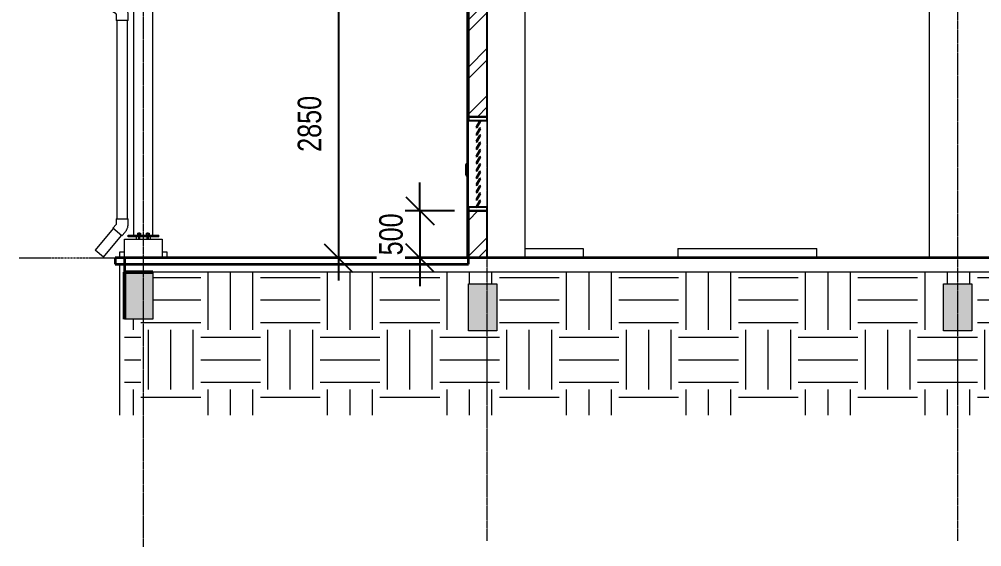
# Model space of a CAD drawing. Header units: millimetres. Extents: x -29259 to 87313, y -139821 to 46728.
# Drawn here: x 25670 to 35900, y -86972 to -81364 of the extents above; entities that cross this region are included whole.
import ezdxf

# ---------------------------------------------------------------- set-up
doc = ezdxf.new("R2010")
doc.units = ezdxf.units.MM
doc.linetypes.add('Centre', pattern=[31.75, 6.35, -4.7625, 15.875, -4.7625])
doc.linetypes.add('Grid Line', pattern=[22.225, 12.7, -3.175, 3.175, -3.175])
for name, color, linetype, lineweight in [('A-ANNO-DIMS', 211, 'Continuous', 9), ('A-DETL-GENF', 92, 'Continuous', 9), ('A-DETL-THIN', 151, 'Continuous', 9), ('A-DOOR', 31, 'Continuous', 9), ('A-FLOR', 192, 'Continuous', 9), ('A-FLOR-LEVL', 51, 'Continuous', 9), ('A-GLAZ', 151, 'Continuous', 9), ('A-WALL', 113, 'Continuous', 18), ('A-WALL-PATT', 111, 'Continuous', 18), ('P-PIPE', 3, 'Continuous', 9), ('S-BEAM', 12, 'Continuous', 9), ('S-COLS', 52, 'Continuous', 18), ('S-FSTN', 2, 'Continuous', 9), ('S-GRID', 8, 'Continuous', 9)]:
    doc.layers.add(name, color=color, linetype=linetype, lineweight=lineweight)
doc.styles.add('Century Gothic_1', font='GOTHIC.TTF', dxfattribs={"width": 0.8, "height": 250})
doc.dimstyles.new('Diagonal_-_2_5mm_Century_Gothic', dxfattribs={"dimscale": 304.8, "dimtxt": 261.042067, "dimasz": 0.984252, "dimexe": 0.787402, "dimexo": 0.492126, "dimgap": 0.574147, "dimtad": 1, "dimdec": 0, "dimzin": 0, "dimdsep": 46, "dimtxsty": 'Century Gothic_1', "dimblk1": 'OBLIQUE', "dimblk2": 'OBLIQUE', "dimsah": 1, "dimcen": 0.09, "dimdle": 0.787402, "dimazin": 0, "dimtfac": 1, "dimtdec": 4, "dimtix": 1, "dimtmove": 0, "dimatfit": 3, "dimfxl": 1, "dimtvp": 1, "dimtfill": 1, "dimtolj": 1, "dimtzin": 0, "dimarcsym": 2})

# ---------------------------------------------------------------- blocks, each defined once
blk = doc.blocks.new('B Column - 510919-SECTION BB')
at = {"layer": 'S-COLS', "color": 250, "lineweight": 9}
for p, q in [((-3730, 200), (-3730, 225)), ((-3580, 200), (-3580, 225))]:
    blk.add_line(p, q, dxfattribs=at)
blk = doc.blocks.new('B Column - 511124-SECTION BB')
at = {"layer": 'S-COLS', "color": 250, "lineweight": 9}
for p, q in [((-3755, 4890), (-3753, 4890)), ((-3755, 4640), (-3755, 4890)), ((-3753, 4890), (-3748, 4890)), ((-3748, 4890), (-3743, 4890)), ((-3743, 4890), (-3732, 4890)), ((-3732, 4890), (-3718, 4890)), ((-3593, 4890), (-3580, 4890)), ((-3555, 4640), (-3555, 4700)), ((-3755, 2969), (-3755, 3466)), ((-3555, 241), (-3555, 3466)), ((-3755, 241), (-3755, 2904))]:
    blk.add_line(p, q, dxfattribs=at)
blk = doc.blocks.new('Base plate - 835894-SECTION BB')
at = {"layer": 'S-FSTN', "color": 250}
for p, q in [((-3818, 241), (-3492, 241)), ((-3818, 225), (-3818, 241)), ((-3492, 225), (-3818, 225)), ((-3717, 246), (-3717, 241)), ((-3717, 246), (-3700, 246)), ((-3716, 263), (-3708, 263)), ((-3716, 263), (-3716, 246)), ((-3708, 266), (-3708, 263)), ((-3708, 263), (-3692, 263)), ((-3708, 263), (-3708, 246)), ((-3708, 225), (-3708, 200)), ((-3706, 266), (-3700, 266)), ((-3700, 266), (-3694, 266)), ((-3700, 246), (-3684, 246)), ((-3692, 263), (-3692, 266)), ((-3692, 263), (-3685, 263)), ((-3692, 263), (-3692, 246)), ((-3692, 200), (-3692, 225)), ((-3685, 263), (-3685, 246)), ((-3683, 241), (-3683, 246)), ((-3627, 246), (-3627, 241)), ((-3627, 246), (-3610, 246)), ((-3626, 263), (-3618, 263)), ((-3626, 263), (-3626, 246)), ((-3618, 266), (-3618, 263)), ((-3618, 263), (-3602, 263)), ((-3618, 263), (-3618, 246)), ((-3618, 225), (-3618, 200)), ((-3616, 266), (-3610, 266)), ((-3610, 266), (-3604, 266)), ((-3610, 246), (-3594, 246)), ((-3602, 263), (-3602, 266)), ((-3602, 263), (-3595, 263)), ((-3602, 263), (-3602, 246)), ((-3602, 200), (-3602, 225)), ((-3595, 263), (-3595, 246)), ((-3593, 241), (-3593, 246)), ((-3492, 225), (-3492, 241))]:
    blk.add_line(p, q, dxfattribs=at)
blk = doc.blocks.new('Roaster Building_ST_RVT2022_detached_rvt-2-SECTION BB')
at = {"layer": 'S-BEAM', "lineweight": 5}
for points in [[(-3555, -650), (-3555, -150), (-3855, -150), (-3855, -650), (-3560, -650)], [(-182, -775), (100, -775), (100, -275), (-200, -275), (-200, -775)], [(4850, -775), (5150, -775), (5150, -275), (4850, -275), (4850, -282)]]:
    blk.add_hatch(color=256, dxfattribs=at).paths.add_polyline_path(points)
at = {"layer": 'A-FLOR', "color": 90, "lineweight": 35}
for p, q in [((17212, 0), (-3855, 0)), ((-3855, 0), (-3855, -150)), ((-3855, -150), (-3555, -150))]:
    blk.add_line(p, q, dxfattribs=at)
at = {"layer": 'A-FLOR', "color": 250}
for p, q in [((400, 100), (1020, 100)), ((1020, 100), (1020, 0)), ((2026, 100), (3501, 100)), ((2026, 100), (2026, 0)), ((3501, 0), (3501, 100))]:
    blk.add_line(p, q, dxfattribs=at)
at = {"layer": 'S-BEAM', "color": 90, "lineweight": 35}
for p, q in [((-3555, -150), (-3855, -150)), ((-3855, -150), (-3855, -650))]:
    blk.add_line(p, q, dxfattribs=at)
at = {"layer": 'S-COLS', "color": 250, "lineweight": 9}
for p, q in [((400, 3150), (400, 0)), ((4700, 0), (4700, 3150)), ((-3855, 200), (-3455, 200)), ((-3855, 0), (-3855, 200)), ((-3455, 200), (-3455, 0)), ((-3905, 65), (-3855, 65)), ((-3905, 0), (-3905, 65)), ((-3455, 65), (-3405, 65)), ((-3405, 65), (-3405, 0)), ((-3905, -1671), (-3905, -65))]:
    blk.add_line(p, q, dxfattribs=at)
for name in ['B Column - 511124-SECTION BB', 'B Column - 510919-SECTION BB']:
    blk.add_blockref(name, (0, 0), dxfattribs=at)
at = {"layer": 'S-FSTN', "color": 250, "lineweight": 9}
blk.add_blockref('Base plate - 835894-SECTION BB', (0, 0), dxfattribs=at)
blk = doc.blocks.new('Roaster Building_ST_RVT2022 _SST__rvt-2-SECTION BB')
at = {"layer": 'S-BEAM', "lineweight": 5}
for points in [[(-3555, -650), (-3555, -150), (-3855, -150), (-3855, -650), (-3560, -650)], [(-182, -775), (100, -775), (100, -275), (-200, -275), (-200, -775)], [(4850, -775), (5150, -775), (5150, -275), (4850, -275), (4850, -282)]]:
    blk.add_hatch(color=9, dxfattribs=at).paths.add_polyline_path(points)
at = {"layer": 'A-FLOR', "color": 90, "lineweight": 35}
for p, q in [((17800, 0), (-3855, 0)), ((-3855, 0), (-3855, -150)), ((-3855, -150), (-3555, -150))]:
    blk.add_line(p, q, dxfattribs=at)
at = {"layer": 'S-BEAM', "color": 255, "lineweight": 50}
for p, q in [((-3555, -150), (-3855, -150)), ((-3855, -150), (-3855, -650))]:
    blk.add_line(p, q, dxfattribs=at)
blk = doc.blocks.new('LTTS_NT_AR_Door-Exterior-Double - 2000 x 2400mm_FSD 02-711974-SECTION BB')
at = {"layer": 'A-DOOR'}
for p, q in [((-231, 987), (-231, 889)), ((-221, 889), (-221, 987)), ((-200, 1005), (-213, 1005)), ((-200, 1005), (-213, 1005)), ((-213, 995), (-200, 995)), ((-213, 995), (-200, 995)), ((-200, 881), (-213, 881)), ((-200, 881), (-213, 881)), ((-213, 871), (-200, 871)), ((-213, 871), (-200, 871))]:
    blk.add_line(p, q, dxfattribs=at)
at = {"layer": 'A-DOOR', "flags": 128}
for points in [[(-213, 1005), (-214, 1005), (-214, 1005), (-215, 1005), (-216, 1005), (-217, 1004), (-217, 1004), (-218, 1004), (-219, 1004), (-219, 1004), (-220, 1003), (-221, 1003), (-221, 1003), (-222, 1002), (-222, 1002), (-223, 1002), (-224, 1001), (-224, 1001), (-225, 1000), (-225, 1000), (-226, 999), (-226, 999), (-227, 998), (-227, 998), (-227, 997), (-228, 997), (-228, 996), (-229, 996), (-229, 995), (-229, 994), (-229, 994), (-230, 993), (-230, 992), (-230, 992), (-230, 991), (-230, 990), (-230, 990), (-230, 989), (-231, 988), (-231, 987), (-231, 987)], [(-213, 1005), (-214, 1005), (-214, 1005), (-215, 1005), (-216, 1005), (-217, 1004), (-217, 1004), (-218, 1004), (-219, 1004), (-219, 1004), (-220, 1003), (-221, 1003), (-221, 1003), (-222, 1002), (-222, 1002), (-223, 1002), (-224, 1001), (-224, 1001), (-225, 1000), (-225, 1000), (-226, 999), (-226, 999), (-227, 998), (-227, 998), (-227, 997), (-228, 997), (-228, 996), (-229, 996), (-229, 995), (-229, 994), (-229, 994), (-230, 993), (-230, 992), (-230, 992), (-230, 991), (-230, 990), (-230, 990), (-230, 989), (-231, 988), (-231, 987), (-231, 987)], [(-221, 987), (-221, 988), (-221, 988), (-221, 988), (-221, 989), (-221, 989), (-221, 989), (-221, 989), (-221, 990), (-221, 990), (-220, 990), (-220, 991), (-220, 991), (-220, 991), (-220, 992), (-220, 992), (-219, 992), (-219, 992), (-219, 993), (-219, 993), (-219, 993), (-218, 993), (-218, 993), (-218, 994), (-218, 994), (-217, 994), (-217, 994), (-217, 994), (-217, 994), (-216, 995), (-216, 995), (-216, 995), (-215, 995), (-215, 995), (-215, 995), (-214, 995), (-214, 995), (-214, 995), (-214, 995), (-213, 995), (-213, 995)], [(-221, 987), (-221, 988), (-221, 988), (-221, 988), (-221, 989), (-221, 989), (-221, 989)], [(-219, 993), (-219, 993), (-219, 993), (-218, 993)], [(-215, 995), (-215, 995), (-214, 995), (-214, 995), (-214, 995), (-214, 995), (-213, 995), (-213, 995)], [(-231, 889), (-231, 888), (-231, 887), (-230, 886), (-230, 886), (-230, 885), (-230, 884), (-230, 884), (-230, 883), (-229, 882), (-229, 882), (-229, 881), (-229, 880), (-228, 880), (-228, 879), (-228, 879), (-227, 878), (-227, 878), (-226, 877), (-226, 876), (-225, 876), (-225, 875), (-224, 875), (-224, 875), (-223, 874), (-223, 874), (-222, 873), (-221, 873), (-221, 873), (-220, 872), (-219, 872), (-219, 872), (-218, 872), (-217, 872), (-217, 871), (-216, 871), (-215, 871), (-215, 871), (-214, 871), (-213, 871), (-213, 871)], [(-231, 889), (-231, 888), (-231, 887), (-230, 886), (-230, 886), (-230, 885), (-230, 884), (-230, 884), (-230, 883), (-229, 882), (-229, 882), (-229, 881), (-229, 880), (-228, 880), (-228, 879), (-228, 879), (-227, 878), (-227, 878), (-226, 877), (-226, 876), (-225, 876), (-225, 875), (-224, 875), (-224, 875), (-223, 874), (-223, 874), (-222, 873), (-221, 873), (-221, 873), (-220, 872), (-219, 872), (-219, 872), (-218, 872), (-217, 872), (-217, 871), (-216, 871), (-215, 871), (-215, 871), (-214, 871), (-213, 871), (-213, 871)], [(-213, 881), (-213, 881), (-214, 881), (-214, 881), (-214, 881), (-215, 881), (-215, 881), (-215, 881), (-216, 881), (-216, 881), (-216, 881), (-216, 881), (-217, 881), (-217, 882), (-217, 882), (-218, 882), (-218, 882), (-218, 882), (-218, 883), (-219, 883), (-219, 883), (-219, 883), (-219, 883), (-219, 884), (-220, 884), (-220, 884), (-220, 884), (-220, 885), (-220, 885), (-220, 885), (-220, 886), (-221, 886), (-221, 886), (-221, 887), (-221, 887), (-221, 887), (-221, 887), (-221, 888), (-221, 888), (-221, 888), (-221, 889)], [(-221, 887), (-221, 887), (-221, 887), (-221, 887), (-221, 888), (-221, 888), (-221, 888)], [(-218, 883), (-219, 883), (-219, 883), (-219, 883)], [(-213, 881), (-213, 881), (-214, 881), (-214, 881), (-214, 881), (-215, 881), (-215, 881)]]:
    blk.add_lwpolyline(points, dxfattribs=at)
blk = doc.blocks.new('M_Elbow - PVC - Sch 40 - Standard-V66-SECTION BB')
at = {"layer": 'P-PIPE'}
for p, q in [((-4008, 2637), (-3944, 2747)), ((-3899, 2721), (-3944, 2747)), ((-4008, 2637), (-3962, 2611)), ((-3943, 2578), (-3943, 2525)), ((-3816, 2525), (-3816, 2578)), ((-3816, 2525), (-3943, 2525))]:
    blk.add_line(p, q, dxfattribs=at)
at = {"layer": 'P-PIPE', "flags": 128}
for points in [[(-3816, 2578), (-3816, 2584), (-3817, 2591), (-3817, 2598), (-3818, 2604), (-3820, 2611), (-3821, 2617), (-3823, 2623), (-3825, 2630), (-3827, 2636), (-3829, 2642), (-3832, 2648), (-3835, 2654), (-3838, 2660), (-3842, 2666), (-3845, 2671), (-3849, 2676), (-3853, 2682), (-3857, 2687), (-3862, 2692), (-3866, 2696), (-3871, 2701), (-3876, 2705), (-3881, 2709), (-3887, 2713), (-3892, 2717), (-3898, 2720), (-3899, 2721)], [(-3962, 2611), (-3961, 2610), (-3960, 2609), (-3959, 2608), (-3957, 2607), (-3956, 2606), (-3955, 2605), (-3954, 2604), (-3953, 2603), (-3952, 2602), (-3951, 2601), (-3950, 2600), (-3949, 2598), (-3948, 2597), (-3948, 2596), (-3947, 2594), (-3946, 2593), (-3946, 2591), (-3945, 2590), (-3945, 2589), (-3944, 2587), (-3944, 2586), (-3944, 2584), (-3944, 2583), (-3943, 2581), (-3943, 2580), (-3943, 2578), (-3943, 2578)]]:
    blk.add_lwpolyline(points, dxfattribs=at)
blk = doc.blocks.new('M_Elbow - PVC - Sch 40 - Standard-772258-SECTION BB')
at = {"layer": 'P-PIPE'}
for p, q in [((-3943, 417), (-3943, 365)), ((-3943, 417), (-3816, 417)), ((-3816, 365), (-3816, 417)), ((-3946, 357), (-3980, 317)), ((-3883, 235), (-3980, 317)), ((-3883, 235), (-3849, 275))]:
    blk.add_line(p, q, dxfattribs=at)
at = {"layer": 'P-PIPE', "flags": 128}
for points in [[(-3943, 365), (-3943, 365), (-3943, 364), (-3943, 364), (-3943, 363), (-3944, 363), (-3944, 362), (-3944, 362), (-3944, 361), (-3944, 361), (-3944, 360), (-3945, 360), (-3945, 359), (-3945, 359), (-3945, 358), (-3946, 358), (-3946, 357), (-3946, 357), (-3946, 357)], [(-3849, 275), (-3846, 280), (-3842, 284), (-3839, 289), (-3836, 293), (-3833, 298), (-3831, 303), (-3828, 308), (-3826, 313), (-3824, 319), (-3822, 324), (-3821, 329), (-3820, 335), (-3819, 340), (-3818, 346), (-3817, 351), (-3817, 357), (-3816, 363), (-3816, 365)]]:
    blk.add_lwpolyline(points, dxfattribs=at)
blk = doc.blocks.new('LTTS_Louver_6700x1000 mm - LTTS_Louver_6700x1000 mm-980716-SECTION BB')
at = {"layer": 'A-GLAZ', "lineweight": 25}
for p, q in [((0, 1500), (-200, 1500)), ((-200, 1500), (-200, 1460)), ((-200, 1460), (0, 1460)), ((-80, 1460), (-120, 1391)), ((-111, 1386), (-71, 1455)), ((-71, 1455), (-80, 1460)), ((0, 1460), (0, 1500)), ((-120, 1391), (-111, 1386)), ((-80, 1383), (-120, 1314)), ((-111, 1309), (-71, 1378)), ((-71, 1378), (-80, 1383)), ((-120, 1314), (-111, 1309)), ((-80, 1306), (-120, 1237)), ((-120, 1237), (-111, 1232)), ((-80, 1229), (-120, 1160)), ((-111, 1232), (-71, 1301)), ((-71, 1301), (-80, 1306)), ((-71, 1224), (-80, 1229)), ((-120, 1160), (-111, 1155)), ((-80, 1152), (-120, 1083)), ((-111, 1155), (-71, 1224)), ((-111, 1078), (-71, 1147)), ((-71, 1147), (-80, 1152)), ((-120, 1083), (-111, 1078)), ((-80, 1076), (-120, 1006)), ((-111, 1001), (-71, 1071)), ((-71, 1071), (-80, 1076)), ((-120, 1006), (-111, 1001)), ((-80, 999), (-120, 929)), ((-120, 929), (-111, 924)), ((-80, 922), (-120, 853)), ((-111, 924), (-71, 994)), ((-71, 994), (-80, 999)), ((-71, 917), (-80, 922)), ((-120, 853), (-111, 848)), ((-80, 845), (-120, 776)), ((-111, 848), (-71, 917)), ((-111, 771), (-71, 840)), ((-71, 840), (-80, 845)), ((-120, 776), (-111, 771)), ((-80, 768), (-120, 699)), ((-111, 694), (-71, 763)), ((-71, 763), (-80, 768)), ((-120, 699), (-111, 694)), ((-80, 691), (-120, 622)), ((-120, 622), (-111, 617)), ((-80, 614), (-120, 545)), ((-111, 617), (-71, 686)), ((-71, 686), (-80, 691)), ((-71, 609), (-80, 614)), ((0, 540), (-200, 540)), ((-200, 540), (-200, 500)), ((-120, 545), (-111, 540)), ((-111, 540), (-71, 609)), ((0, 500), (0, 540)), ((-200, 500), (0, 500))]:
    blk.add_line(p, q, dxfattribs=at)
at = {"layer": 'A-GLAZ'}
for p, q in [((-200, 540), (-200, 1460)), ((0, 1460), (0, 540))]:
    blk.add_line(p, q, dxfattribs=at)
blk = doc.blocks.new('_Oblique')
at = {"color": 0, "linetype": 'ByBlock', "lineweight": -2}
blk.add_line((-0.5, -0.5), (0.5, 0.5), dxfattribs=at)
blk = doc.blocks.new('*D838')
at = {"layer": 'A-ANNO-DIMS', "color": 0, "lineweight": -2, "transparency": 16777216}
for p, q in [((29929, -83401), (29929, -83101)), ((30295, -83401), (29689, -83401)), ((29929, -83401), (29929, -83901)), ((29991, -83901), (29689, -83901)), ((29929, -83901), (29929, -84201))]:
    blk.add_line(p, q, dxfattribs=at)
at = {"layer": 'Defpoints', "color": 0, "transparency": 16777216}
for p in [(30445, -83401), (29929, -83901), (30141, -83901)]:
    blk.add_point(p, dxfattribs=at)
at = {"layer": 'A-ANNO-DIMS', "color": 0, "lineweight": -2, "transparency": 16777216, "xscale": 299.9999999999999, "yscale": 299.9999999999999, "zscale": 299.9999999999999}
for p, rotation in [((29929, -83401), 270), ((29929, -83901), 90)]:
    blk.add_blockref('_Oblique', p, dxfattribs=dict(at, rotation=rotation))
at = {"layer": 'A-ANNO-DIMS', "color": 0, "transparency": 16777216, "insert": (29622, -83651), "char_height": 250, "width": 551.92, "attachment_point": 5, "rotation": 90, "style": 'Century Gothic_1', "bg_fill": 3, "box_fill_scale": 1.1, "bg_fill_color": 256, "bg_fill_true_color": 13158600, "bg_fill_transparency": 0}
blk.add_mtext('\\A1;500', dxfattribs=at)
blk = doc.blocks.new('*D817')
at = {"layer": 'A-ANNO-DIMS', "color": 0, "lineweight": -2, "transparency": 16777216}
for p, q in [((29062, -80811), (29062, -84141)), ((30295, -81051), (28822, -81051)), ((29125, -83901), (28822, -83901))]:
    blk.add_line(p, q, dxfattribs=at)
at = {"layer": 'Defpoints', "color": 0, "transparency": 16777216}
for p in [(30445, -81051), (29062, -83901), (29275, -83901)]:
    blk.add_point(p, dxfattribs=at)
at = {"layer": 'A-ANNO-DIMS', "color": 0, "lineweight": -2, "transparency": 16777216, "xscale": 299.9999999999999, "yscale": 299.9999999999999, "zscale": 299.9999999999999}
for p, rotation in [((29062, -81051), 90), ((29062, -83901), 270)]:
    blk.add_blockref('_Oblique', p, dxfattribs=dict(at, rotation=rotation))
at = {"layer": 'A-ANNO-DIMS', "color": 0, "transparency": 16777216, "insert": (28756, -82476), "char_height": 250, "width": 735.89, "attachment_point": 5, "rotation": 90, "style": 'Century Gothic_1', "bg_fill": 3, "box_fill_scale": 1.1, "bg_fill_color": 256, "bg_fill_true_color": 13158600, "bg_fill_transparency": 0}
blk.add_mtext('\\A1;2850', dxfattribs=at)

msp = doc.modelspace()

# ---------------------------------------------------------------- hatches: boundary and pattern name
at = {"layer": 'A-DETL-GENF'}
h = msp.add_hatch(dxfattribs=at)
h.set_pattern_fill('FP_11', color=55, style=0, pattern_type=2)
h.set_pattern_definition([(0, (35852.66, -76966.47), (635, 635), [635, -635]), (0, (35852.66, -76728.34), (635, 635), [635, -635]), (0, (35852.66, -76490.2), (635, 635), [635, -635]), (90, (35932.03, -76410.84), (-635, 635), [635, -635]), (90, (36170.16, -76410.84), (-635, 635), [635, -635]), (90, (36408.3, -76410.84), (-635, 635), [635, -635])])
h.paths.add_polyline_path([(27616.2, -85572.4), (50524.5, -85572.4), (50524.5, -84101.5), (48444.5, -84101.5), (48444.5, -84051.5), (27089.4, -84051.5), (27089.4, -84551.5), (26789.4, -84551.5), (26789.4, -85572.4), (27165.1, -85572.4)])
h.paths.add_polyline_path([(47544.4, -84676.5), (47544.4, -84176.5), (47844.4, -84176.5), (47844.4, -84676.5)])
h.paths.add_polyline_path([(30444.5, -84676.5), (30444.5, -84176.5), (30744.5, -84176.5), (30744.5, -84676.5), (30463, -84676.5)])
h.paths.add_polyline_path([(35794.5, -84676.5), (35494.5, -84676.5), (35494.5, -84176.5), (35794.5, -84176.5)])
at = {"layer": 'A-WALL-PATT', "lineweight": 9}
h = msp.add_hatch(dxfattribs=at)
h.set_pattern_fill('FP_7', color=256, style=0, pattern_type=2)
h.set_pattern_definition([(45, (35852.66, -76966.47), (-251.447, 251.447), []), (45, (35852.66, -76585.47), (-251.447, 251.447), [])])
h.paths.add_polyline_path([(30463, -83901.5), (30644.5, -83901.5), (30644.5, -83401.5), (30444.5, -83401.5), (30444.5, -83901.5)])
h.paths.add_polyline_path([(30644.5, -82401.5), (30644.5, -81051.5), (30444.5, -81051.5), (30444.5, -82401.5), (30463, -82401.5)])

# ---------------------------------------------------------------- linework, layer by layer
at = {"layer": 'A-DETL-THIN'}
for p, q in [((41494.4, -84051.5), (27089.4, -84051.5)), ((27089.4, -84051.5), (27089.4, -84551.5)), ((30444.5, -84676.5), (30444.5, -84176.5)), ((30444.5, -84176.5), (30744.5, -84176.5)), ((30744.5, -84176.5), (30744.5, -84676.5)), ((35494.5, -84676.5), (35494.5, -84176.5)), ((35494.5, -84176.5), (35794.5, -84176.5)), ((35794.5, -84176.5), (35794.5, -84676.5)), ((27089.4, -84551.5), (26789.4, -84551.5)), ((30744.5, -84676.5), (30444.5, -84676.5)), ((35794.5, -84676.5), (35494.5, -84676.5))]:
    msp.add_line(p, q, dxfattribs=at)
at = {"layer": 'A-FLOR', "lineweight": 35}
for p, q in [((30444.5, -83901.5), (26689.4, -83901.5)), ((26689.4, -83901.5), (26689.4, -83966.5)), ((26689.4, -83966.5), (30444.5, -83966.5)), ((30444.5, -83966.5), (30444.5, -83901.5))]:
    msp.add_line(p, q, dxfattribs=at)
at = {"layer": 'A-FLOR-LEVL', "linetype": 'Centre'}
msp.add_line((25670, -83901.5), (54489.9, -83901.5), dxfattribs=at)
at = {"layer": 'A-WALL', "lineweight": 9}
for p, q in [((30426.5, -80591.5), (30426.5, -82899.7)), ((30426.5, -82907.8), (30426.5, -83019.3)), ((30426.5, -83027.5), (30426.5, -83901.5))]:
    msp.add_line(p, q, dxfattribs=at)
at = {"layer": 'A-WALL', "lineweight": 25}
for p, q in [((30444.5, -81051.5), (30444.5, -82401.5)), ((30644.5, -82401.5), (30644.5, -81051.5)), ((30444.5, -82401.5), (30644.5, -82401.5)), ((30644.5, -83401.5), (30444.5, -83401.5)), ((30444.5, -83401.5), (30444.5, -83901.5)), ((30644.5, -83901.5), (30644.5, -83401.5)), ((30444.5, -83901.5), (30644.5, -83901.5))]:
    msp.add_line(p, q, dxfattribs=at)
at = {"layer": 'P-PIPE'}
for p, q in [((26707.6, -81376.1), (26707.6, -83484)), ((26821.9, -83484), (26821.9, -81376.1)), ((26669.4, -83588.8), (26476.7, -83818.5)), ((26564.2, -83892), (26757, -83662.3)), ((26564.2, -83892), (26476.7, -83818.5))]:
    msp.add_line(p, q, dxfattribs=at)
at = {"layer": 'S-GRID', "linetype": 'Grid Line'}
for p, q in [((26989.4, -86971.6), (26989.4, -58378.3)), ((30644.5, -86909.8), (30644.5, -58378.3)), ((35644.5, -86909.8), (35644.5, -58378.3))]:
    msp.add_line(p, q, dxfattribs=at)

# ---------------------------------------------------------------- block references
at = {"color": 50, "lineweight": 5}
for name in ['Roaster Building_ST_RVT2022_detached_rvt-2-SECTION BB', 'Roaster Building_ST_RVT2022 _SST__rvt-2-SECTION BB']:
    msp.add_blockref(name, (30644.5, -83901.5), dxfattribs=at)
at = {"layer": 'A-DOOR'}
msp.add_blockref('LTTS_NT_AR_Door-Exterior-Double - 2000 x 2400mm_FSD 02-711974-SECTION BB', (30644.5, -83901.5), dxfattribs=at)
at = {"layer": 'A-GLAZ'}
msp.add_blockref('LTTS_Louver_6700x1000 mm - LTTS_Louver_6700x1000 mm-980716-SECTION BB', (30644.5, -83901.5), dxfattribs=at)
at = {"layer": 'P-PIPE'}
for name in ['M_Elbow - PVC - Sch 40 - Standard-V66-SECTION BB', 'M_Elbow - PVC - Sch 40 - Standard-772258-SECTION BB']:
    msp.add_blockref(name, (30644.5, -83901.5), dxfattribs=at)

# ---------------------------------------------------------------- next in the draw order: dimensions: what is measured, and where the dimension line sits
at = {"layer": 'A-ANNO-DIMS'}
dim = msp.add_linear_dim(base=(29928.5, -83901.5), p1=(30444.5, -83401.5), p2=(30140.7, -83901.5), angle=90, dimstyle='Diagonal_-_2_5mm_Century_Gothic', override={"dimpost": '<>', "dimfxl": 585.092187}, dxfattribs=at)
dim.commit()
dim.dimension.update_dxf_attribs({"geometry": '*D838', "text_midpoint": (29622.2, -83651.5)})

# ---------------------------------------------------------------- next in the draw order: dimensions: what is measured, and where the dimension line sits
dim = msp.add_linear_dim(base=(29062.4, -83901.5), p1=(30444.5, -81051.5), p2=(29274.6, -83901.5), angle=90, dimstyle='Diagonal_-_2_5mm_Century_Gothic', override={"dimpost": '<>', "dimfxl": 3080.793313}, dxfattribs=at)
dim.commit()
dim.dimension.update_dxf_attribs({"geometry": '*D817', "text_midpoint": (28756.2, -82476.5)})

doc.saveas('drawing.dxf')
